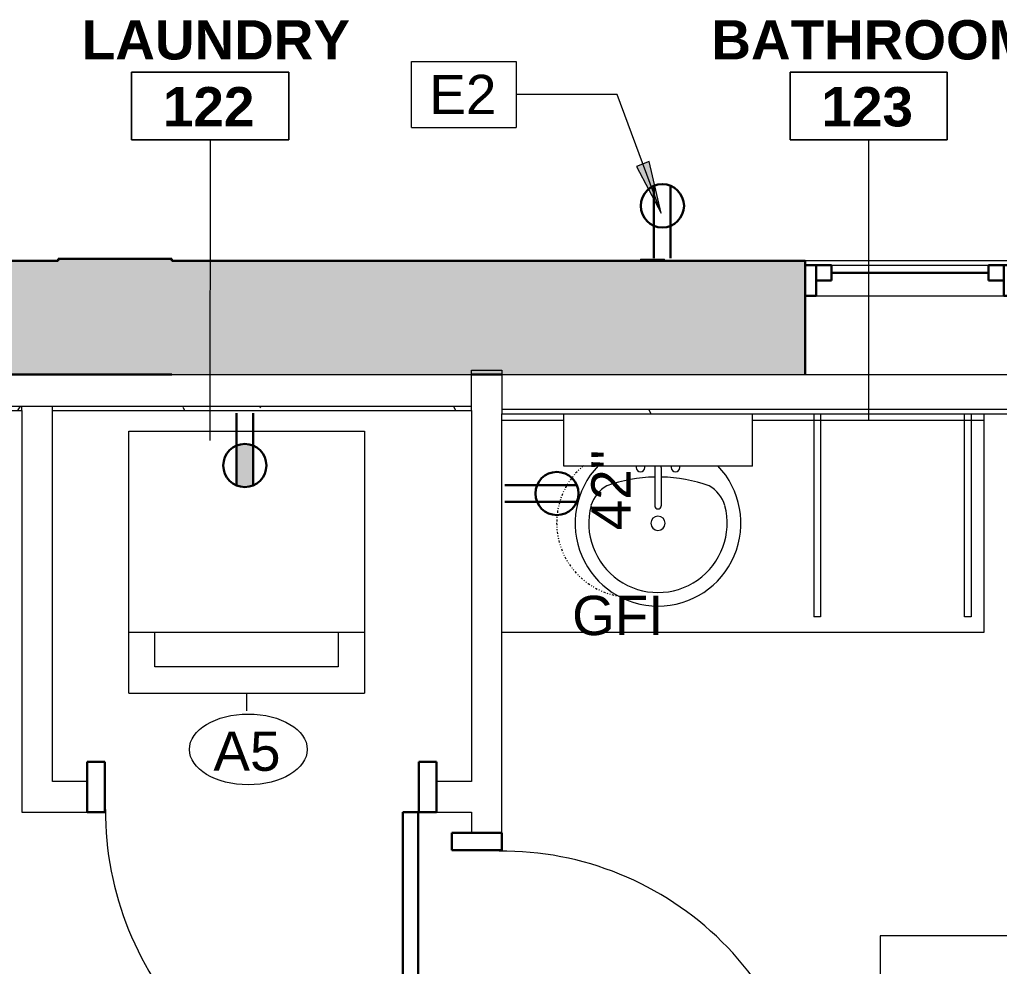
# Model space of a CAD drawing. Header units: inches. Extents: x -545 to 1062, y -2066 to -1239.
# Drawn here: x 513.9 to 626.2, y -1765.8 to -1657.3 of the extents above; entities that cross this region are included whole.
import ezdxf

# ---------------------------------------------------------------- set-up
doc = ezdxf.new("R2010")
doc.units = ezdxf.units.IN
doc.header["$MEASUREMENT"] = 0
doc.linetypes.add('Dash dot dot', pattern=[0.8125, 0.25, -0.1875, 0, -0.1875, 0, -0.1875])
for name, color, linetype, lineweight in [('A-ANNO-KEYN', 231, 'Continuous', 9), ('A-ANNO-NOTE', 131, 'Continuous', 40), ('A-AREA-IDEN', 2, 'Continuous', 9), ('A-DOOR', 31, 'Continuous', 18), ('A-DOOR-FRAM', 31, 'Continuous', 30), ('A-GLAZ', 151, 'Continuous', 18), ('A-WALL', 113, 'Continuous', 18), ('A-WALL-PATT', 111, 'Continuous', 18), ('E-ELEC-FIXT', 91, 'Continuous', 9), ('G-ANNO-TEXT', 231, 'Continuous', 9), ('I-WALL', 2, 'Continuous', 18), ('P-SANR-FIXT', 6, 'Continuous', 9), ('Q-CASE', 31, 'Continuous', 9), ('Q-SPCQ', 91, 'Continuous', 9), ('Q-SPCQ-IDEN', 132, 'Continuous', 9)]:
    doc.layers.add(name, color=color, linetype=linetype, lineweight=lineweight)
doc.styles.add('Arial', font='arial.ttf', dxfattribs={"height": 4.5})
doc.styles.add('Swis721 Lt BT', font='swissl.ttf', dxfattribs={"height": 4.5})
doc.styles.add('Swis721 Lt BT_B_1', font='', dxfattribs={"height": 4.5})
doc.styles.get('Swis721 Lt BT_B_1').set_extended_font_data('Swis721 Lt BT', bold=True)
pattern_1 = [(0, (0, 0), (15.36, 3.84), [0.634, -10.886, 0.634, -10.886, -61.44]), (0, (0, 0), (15.36, 3.84), [-23.04, 0.634, -22.406, 0.634, -10.886, -26.88]), (0, (0, 0), (15.36, 3.84), [-57.6, 0.634, -7.046, 0.634, -18.566]), (120, (5.76, 1.92), (-11.0055376, 11.38215), [0.634, -10.886, 0.634, -10.886, -61.44]), (120, (5.76, 1.92), (-11.0055376, 11.38215), [-23.04, 0.634, -22.406, 0.634, -10.886, -26.88]), (120, (5.76, 1.92), (-11.0055376, 11.38215), [-57.6, 0.634, -7.046, 0.634, -18.566]), (240, (7.68, 9.6), (-4.3544624, -15.22215), [0.634, -10.886, 0.634, -10.886, -61.44]), (240, (7.68, 9.6), (-4.3544624, -15.22215), [-23.04, 0.634, -22.406, 0.634, -10.886, -26.88]), (240, (7.68, 9.6), (-4.3544624, -15.22215), [-57.6, 0.634, -7.046, 0.634, -18.566])]

# ---------------------------------------------------------------- blocks, each defined once
blk = doc.blocks.new('Window-Double-Hung - 24_ x 5 1-5956687-1ST FLOOR - POWER _ SIGNAL')
at = {"layer": 'A-GLAZ', "color": 8, "lineweight": 30}
for p, q in [((-12, 6.5), (-12, -6.5)), ((-12, 6), (-9, 6)), ((-10.75, 6), (-10.75, 2.5)), ((-9, 6), (-9, 4.25)), ((9, 6), (12, 6)), ((9, 6), (9, 4.25)), ((10.75, 6), (10.75, 2.5)), ((12, -6.5), (12, 6.5)), ((-9, 5.125), (9, 5.125)), ((-10.75, 4.25), (-9, 4.25)), ((10.75, 4.25), (9, 4.25)), ((-12, 2.5), (-10.75, 2.5)), ((10.75, 2.5), (12, 2.5))]:
    blk.add_line(p, q, dxfattribs=at)
at = {"layer": 'A-GLAZ'}
for p, q in [((12, 6.5), (-12, 6.5)), ((-12, -6.5), (12, -6.5))]:
    blk.add_line(p, q, dxfattribs=at)
at = {"layer": 'A-GLAZ', "lineweight": 9}
for p, q in [((-9, 6), (9, 6)), ((-10.75, 2.5), (10.75, 2.5))]:
    blk.add_line(p, q, dxfattribs=at)
blk = doc.blocks.new('Single Flush - D1 3_ X 8_  - NOT FR-6102174-1ST FLOOR - POWER _ SIGNAL')
at = {"layer": 'A-DOOR', "lineweight": 30}
for p, q in [((16.15625, -1.75), (17.90625, -1.75)), ((16.15625, -37.5625), (16.15625, -1.75)), ((17.90625, -1.75), (17.90625, -37.5625)), ((17.90625, -37.5625), (16.15625, -37.5625))]:
    blk.add_line(p, q, dxfattribs=at)
at = {"layer": 'A-DOOR', "lineweight": 9}
blk.add_arc((17.90625, -1.75), 35.8125, 179.5, 270, dxfattribs=at)
at = {"layer": 'A-DOOR-FRAM'}
for p, q in [((-20, 4), (-20, -1.75)), ((-20, 4), (-18, 4)), ((-18, 4), (-18, -1.75)), ((18.000004, 4), (18.000004, -1.75)), ((18.000004, 4), (20.000004, 4)), ((20.000004, 4), (20.000004, -1.75)), ((-20, -1.75), (-18, -1.75)), ((18.000004, -1.75), (20.000004, -1.75))]:
    blk.add_line(p, q, dxfattribs=at)
blk = doc.blocks.new('Single Flush - D1 3_ X 8_  - NOT FR-6102448-1ST FLOOR - POWER _ SIGNAL')
at = {"layer": 'A-DOOR', "lineweight": 30}
for p, q in [((16.15625, 37.5625), (16.15625, 1.75)), ((17.90625, 37.5625), (16.15625, 37.5625)), ((17.90625, 1.75), (17.90625, 37.5625)), ((16.15625, 1.75), (17.90625, 1.75))]:
    blk.add_line(p, q, dxfattribs=at)
at = {"layer": 'A-DOOR', "lineweight": 9}
blk.add_arc((17.90625, 1.75), 35.8125, 90, 180.5, dxfattribs=at)
at = {"layer": 'A-DOOR-FRAM'}
for p, q in [((-20, -4), (-20, 1.75)), ((-20, 1.75), (-18, 1.75)), ((-18, -4), (-18, 1.75)), ((18.000004, -4), (18.000004, 1.75)), ((18.000004, 1.75), (20.000004, 1.75)), ((20.000004, -4), (20.000004, 1.75)), ((-20, -4), (-18, -4)), ((18.000004, -4), (20.000004, -4))]:
    blk.add_line(p, q, dxfattribs=at)
blk = doc.blocks.new('Vanity Counter Top w Round Sink Hole - 24_ Depth-5955313-1ST FLOOR - POWER _ SIGNAL')
at = {"layer": 'Q-CASE'}
for p, q in [((2.99, -25), (2.99, 0)), ((-52.26, -0.75), (-45.17, -0.75)), ((-23.54, -0.75), (2.99, -0.75)), ((-52.26, -25), (2.99, -25))]:
    blk.add_line(p, q, dxfattribs=at)
at = {"layer": 'Q-CASE', "linetype": 'Dash dot dot'}
for start, end in [(129.5633, 180), (180, 259.9718)]:
    blk.add_arc((-37.49, -12.5), 8.5, start, end, dxfattribs=at)
blk = doc.blocks.new('Sink Vanity-Round - 19_ x 19_-5200875-1ST FLOOR - POWER _ SIGNAL')
at = {"layer": 'P-SANR-FIXT'}
for p, q in [((3.43, 9.73), (3.43, 5.36)), ((4.18, 9.73), (4.18, 5.36))]:
    blk.add_line(p, q, dxfattribs=at)
for centre, radius, start, end in [((3.81, 3.35), 9.5, 136.2082, 270), ((1.81, 9.73), 0.5, 157.9798, 180), ((1.81, 9.73), 0.5, 180, 360), ((1.81, 9.73), 0.5, 360, 22.0202), ((3.81, 9.73), 0.375, 150.6397, 180), ((3.81, 3.35), 9.5, 270, 43.7918), ((3.81, 9.73), 0.375, 360, 29.3603), ((5.81, 9.73), 0.5, 157.9798, 180), ((5.81, 9.73), 0.5, 180, 360), ((5.81, 9.73), 0.5, 360, 22.0202), ((3.81, -9.17), 17.81, 91.2067, 109.2086), ((3.81, -9.17), 17.81, 70.7914, 88.7933), ((0.05, 4.11), 4.12, 120.7927, 162.1904), ((7.56, 4.11), 4.12, 17.8096, 59.2073), ((3.81, 3.35), 7.93, 165.3071, 14.6929), ((3.81, 5.36), 0.375, 180, 360), ((3.81, 3.35), 0.813, 360, 180), ((3.81, 3.35), 0.813, 180, 360)]:
    blk.add_arc(centre, radius, start, end, dxfattribs=at)
blk = doc.blocks.new('Washer_-_Dryer_317 - 27_ x 30_-5805415-1ST FLOOR - POWER _ SIGNAL')
at = {"layer": 'Q-SPCQ'}
for p, q in [((-13.5, -8), (-13.5, 15)), ((-13.5, 15), (13.5, 15)), ((13.5, 15), (13.5, -8)), ((-13.5, -15), (-13.5, -8)), ((-13.5, -8), (13.5, -8)), ((-10.5, -12), (-10.5, -8)), ((10.5, -8), (10.5, -12)), ((13.5, -8), (13.5, -15)), ((10.5, -12), (-10.5, -12)), ((-13.5, -15), (13.5, -15))]:
    blk.add_line(p, q, dxfattribs=at)
blk = doc.blocks.new('CW Drawers - UB 36_h x 24_d - 3 Drawers Top Specified-5924293-1ST FLOOR - POWER _ SIGNAL')
at = {"layer": 'Q-CASE'}
for p, q in [((2.78, 25.61), (3.53, 25.61)), ((2.78, 2.36), (2.78, 25.61)), ((3.53, 25.61), (3.53, 2.36)), ((20.03, 25.61), (20.78, 25.61)), ((20.03, 2.36), (20.03, 25.61)), ((20.78, 2.36), (20.78, 25.61))]:
    blk.add_line(p, q, dxfattribs=at)
blk = doc.blocks.new('Medicine Cabinet Mirror - Medicine Cabinet Mirror-5858093-1ST FLOOR - POWER _ SIGNAL')
at = {"layer": 'Q-SPCQ'}
for p, q in [((0, 0), (21.625, 0)), ((0, 0), (0, -6)), ((21.625, 0), (21.625, -6)), ((21.625, -6), (0, -6))]:
    blk.add_line(p, q, dxfattribs=at)
blk = doc.blocks.new('PS - Power Device _Wall Base_ - Duplex GFCI-V29-1ST FLOOR - POWER _ SIGNAL')
at = {"layer": 'E-ELEC-FIXT'}
for p, q in [((-529.36, -1797.31), (-529.36, -1794.56)), ((-529.17, -1794.56), (-529.36, -1794.56)), ((-529.36, -1797.31), (-529.17, -1797.31))]:
    blk.add_line(p, q, dxfattribs=at)
blk = doc.blocks.new('Room Tag - Room Name and Number-3379422-1ST FLOOR - POWER _ SIGNAL')
at = {"layer": 'A-AREA-IDEN'}
for p, q in [((-0.1881, -0.1636), (-0.1881, -0.0018)), ((-0.1881, -0.0018), (0.1869, -0.0018)), ((0.1869, -0.0018), (-0.1881, -0.0018)), ((-0.1881, -0.0018), (-0.1881, -0.1636)), ((0.1869, -0.0018), (0.1869, -0.1636)), ((0.1869, -0.1636), (0.1869, -0.0018)), ((0.1869, -0.1636), (-0.1881, -0.1636)), ((-0.1881, -0.1636), (0.1869, -0.1636))]:
    blk.add_line(p, q, dxfattribs=at)
blk = doc.blocks.new('Appliance_Specialty Equipment Tag - Standard-3515593-1ST FLOOR - POWER _ SIGNAL')
at = {"layer": 'Q-SPCQ-IDEN'}
blk.add_ellipse((-0.0499, 0.0037), major_axis=(-0.1406, 0), ratio=0.600473, dxfattribs=at)
blk = doc.blocks.new('Keynote Tag - Keynote Number - Boxed-135510-1ST FLOOR - POWER _ SIGNAL')
at = {"layer": 'A-ANNO-KEYN'}
for p, q in [((-0.125, -0.0792), (-0.125, 0.0781)), ((-0.125, 0.0781), (0.125, 0.0781)), ((0.125, 0.0781), (0.125, -0.0792)), ((-0.125, -0.0792), (0.125, -0.0792))]:
    blk.add_line(p, q, dxfattribs=at)

msp = doc.modelspace()

# ---------------------------------------------------------------- hatches: boundary and pattern name
at = {"layer": 'A-ANNO-KEYN'}
msp.add_hatch(color=256, dxfattribs=at).paths.add_polyline_path([(587.43, -1679.49), (586.08, -1673.59), (584.6, -1674.14)], flags=0)
at = {"layer": 'A-ANNO-NOTE', "lineweight": 9}
for points in [[(538.79, -1710.66), (539.96, -1705.94), (539.89, -1705.93)], [(538.79, -1710.66), (539.89, -1705.93), (539.82, -1705.93)], [(538.79, -1710.66), (539.82, -1705.93), (539.75, -1705.93)], [(538.79, -1710.66), (539.68, -1705.93), (539.61, -1705.93)], [(538.79, -1710.66), (539.61, -1705.93), (539.54, -1705.94)], [(538.79, -1710.66), (539.75, -1705.93), (539.68, -1705.93)], [(538.79, -1710.66), (540.03, -1705.94), (539.96, -1705.94)], [(538.79, -1710.66), (540.1, -1705.95), (540.03, -1705.94)], [(538.79, -1710.66), (539.47, -1705.94), (539.4, -1705.95)], [(538.79, -1710.66), (539.54, -1705.94), (539.47, -1705.94)], [(538.79, -1710.66), (540.17, -1705.96), (540.1, -1705.95)], [(538.79, -1710.66), (539.4, -1705.95), (539.33, -1705.96)], [(538.79, -1710.66), (540.24, -1705.98), (540.17, -1705.96)], [(538.79, -1710.66), (539.33, -1705.96), (539.26, -1705.98)], [(538.79, -1710.66), (540.31, -1705.99), (540.24, -1705.98)], [(538.79, -1710.66), (539.26, -1705.98), (539.19, -1705.99)], [(538.79, -1710.66), (540.38, -1706.01), (540.31, -1705.99)], [(538.79, -1710.66), (539.19, -1705.99), (539.13, -1706.01)], [(538.79, -1710.66), (540.45, -1706.03), (540.38, -1706.01)], [(538.79, -1710.66), (539.13, -1706.01), (539.06, -1706.03)], [(538.79, -1710.66), (540.51, -1706.05), (540.45, -1706.03)], [(538.79, -1710.66), (539.06, -1706.03), (538.99, -1706.05)], [(538.79, -1710.66), (540.58, -1706.07), (540.51, -1706.05)], [(538.79, -1710.66), (538.99, -1706.05), (538.92, -1706.07)], [(538.79, -1710.66), (540.64, -1706.09), (540.58, -1706.07)], [(538.79, -1710.66), (538.92, -1706.07), (538.86, -1706.09)], [(538.79, -1710.66), (540.71, -1706.12), (540.64, -1706.09)], [(538.79, -1710.66), (538.86, -1706.09), (538.79, -1706.12)], [(540.71, -1710.66), (540.71, -1706.12), (538.79, -1710.66)], [(538.86, -1710.68), (540.71, -1710.66), (538.79, -1710.66)], [(540.58, -1710.72), (540.71, -1710.66), (538.86, -1710.68)], [(540.24, -1710.82), (540.58, -1710.72), (538.86, -1710.68)], [(539.68, -1710.87), (538.86, -1710.68), (539.26, -1710.82)], [(539.68, -1710.87), (540.24, -1710.82), (538.86, -1710.68)], [(539.68, -1710.87), (539.96, -1710.87), (540.24, -1710.82)]]:
    msp.add_hatch(color=256, dxfattribs=at).paths.add_polyline_path(points, flags=0)
at = {"layer": 'A-WALL-PATT', "lineweight": 9}
msp.add_hatch(color=7, dxfattribs=at).paths.add_polyline_path([(518.38, -1697.97), (531.38, -1697.97), (531.38, -1684.72), (518.38, -1684.72), (518.38, -1696.07)], flags=0)
h = msp.add_hatch(color=7, dxfattribs=at)
h.paths.add_polyline_path([(503.82, -1697.97), (518.38, -1697.97), (518.38, -1684.97), (503.82, -1684.97), (503.82, -1697.47)], flags=0)
h.paths.add_polyline_path([(468.18, -1697.97), (469.82, -1697.97), (469.82, -1684.97), (339.7, -1684.97), (339.7, -1697.97), (460.88, -1697.97)], flags=0)
h = msp.add_hatch(color=7, dxfattribs=at)
h.paths.add_polyline_path([(745.31, -1697.97), (778.27, -1697.97), (778.27, -1684.97), (745.31, -1684.97), (745.31, -1696.07)], flags=0)
h.paths.add_polyline_path([(687.12, -1697.97), (721.31, -1697.97), (721.31, -1684.97), (627.94, -1684.97), (627.94, -1697.97), (684.44, -1697.97)], flags=0)
h.paths.add_polyline_path([(603.94, -1697.97), (603.94, -1684.97), (531.38, -1684.97), (531.38, -1697.97), (599.55, -1697.97)], flags=0)
h = msp.add_hatch(dxfattribs=at)
h.set_pattern_fill('FP_1', color=256, style=0, pattern_type=2)
h.set_pattern_definition(pattern_1)
h.paths.add_polyline_path([(541.16, -1702.09), (565.7, -1702.09), (565.7, -1701.59), (517.7, -1701.59), (517.7, -1702.09)], flags=0)
h.paths.add_polyline_path([(395.2, -1702.09), (441.38, -1702.09), (441.38, -1701.59), (433.83, -1701.59), (433.83, -1701.84), (434.46, -1701.84), (434.46, -1702.03), (431.71, -1702.03), (431.71, -1701.84), (432.33, -1701.84), (432.33, -1701.59), (391.32, -1701.59), (391.32, -1702.09)], flags=0)
h.paths.add_polyline_path([(514.2, -1702.09), (514.2, -1701.59), (442.88, -1701.59), (442.88, -1702.09), (511.97, -1702.09)], flags=0)
h = msp.add_hatch(dxfattribs=at)
h.set_pattern_fill('FP_1', color=256, style=0, pattern_type=2)
h.set_pattern_definition(pattern_1)
h.paths.add_polyline_path([(684.44, -1702.47), (684.44, -1701.97), (569.2, -1701.97), (569.2, -1702.47), (657.93, -1702.47)], flags=0)

# ---------------------------------------------------------------- linework, layer by layer
at = {"layer": 'A-ANNO-KEYN'}
for p, q in [((582.4, -1665.91), (570.83, -1665.91)), ((587.43, -1679.49), (582.4, -1665.91)), ((586.08, -1673.59), (584.6, -1674.14)), ((584.6, -1674.14), (587.43, -1679.49)), ((587.43, -1679.49), (586.08, -1673.59))]:
    msp.add_line(p, q, dxfattribs=at)
at = {"layer": 'A-ANNO-NOTE', "lineweight": 30}
for p, q in [((586.62, -1684.64), (586.62, -1676.38)), ((586.62, -1684.64), (586.62, -1676.38)), ((588.53, -1684.64), (588.53, -1676.38)), ((538.79, -1702.42), (538.79, -1710.68)), ((540.71, -1702.42), (540.71, -1710.68)), ((540.71, -1702.42), (540.71, -1710.68)), ((569.52, -1710.64), (577.79, -1710.64)), ((569.52, -1710.64), (577.79, -1710.64)), ((569.52, -1712.56), (577.79, -1712.56))]:
    msp.add_line(p, q, dxfattribs=at)
at = {"layer": 'A-ANNO-NOTE', "lineweight": 9}
for p, q in [((538.79, -1706.12), (538.79, -1710.66)), ((540.71, -1710.66), (540.71, -1706.12))]:
    msp.add_line(p, q, dxfattribs=at)
at = {"layer": 'A-ANNO-NOTE', "lineweight": 30}
for centre, radius in [((587.58, -1678.66), 2.48), ((539.75, -1708.4), 2.47), ((575.5, -1711.6), 2.47)]:
    msp.add_circle(centre, radius, dxfattribs=at)
at = {"layer": 'A-ANNO-NOTE', "lineweight": 9}
for centre, radius, start, end in [((539.75, -1708.4), 2.47, 67.2244, 112.7756), ((539.76, -1708.62), 2.25, 244.5156, 294.9234)]:
    msp.add_arc(centre, radius, start, end, dxfattribs=at)
at = {"layer": 'A-AREA-IDEN'}
for p, q in [((535.78, -1705.54), (535.82, -1671.11)), ((611.25, -1703.17), (611.25, -1671.11))]:
    msp.add_line(p, q, dxfattribs=at)
at = {"layer": 'A-WALL', "color": 8, "lineweight": 30}
for p, q in [((518.38, -1684.72), (518.38, -1684.97)), ((531.38, -1684.72), (518.38, -1684.72)), ((531.38, -1684.97), (531.38, -1684.72)), ((518.38, -1684.97), (503.82, -1684.97)), ((603.94, -1684.97), (531.38, -1684.97)), ((503.82, -1697.97), (531.38, -1697.97)), ((565.7, -1697.97), (569.2, -1697.97))]:
    msp.add_line(p, q, dxfattribs=at)
at = {"layer": 'A-WALL', "color": 55}
for p, q in [((531.38, -1697.97), (565.7, -1697.97)), ((569.2, -1697.97), (603.94, -1697.97))]:
    msp.add_line(p, q, dxfattribs=at)
at = {"layer": 'A-WALL'}
for p, q in [((565.7, -1702.09), (565.7, -1697.47)), ((569.2, -1697.47), (569.2, -1702.47)), ((442.88, -1701.59), (565.7, -1701.59)), ((514.2, -1702.09), (514.2, -1701.59)), ((517.7, -1702.09), (517.7, -1701.59)), ((684.44, -1701.97), (569.2, -1701.97))]:
    msp.add_line(p, q, dxfattribs=at)
at = {"layer": 'I-WALL', "lineweight": 9}
msp.add_line((565.7, -1697.47), (569.2, -1697.47), dxfattribs=at)
at = {"layer": 'I-WALL'}
for p, q in [((443.51, -1702.09), (514.2, -1702.09)), ((514.2, -1702.09), (514.2, -1748.09)), ((517.7, -1744.59), (517.7, -1702.09)), ((517.7, -1702.09), (565.7, -1702.09)), ((565.7, -1702.09), (565.7, -1744.59)), ((569.2, -1750.46), (569.2, -1702.47)), ((569.2, -1702.47), (576.29, -1702.47)), ((597.92, -1702.47), (684.44, -1702.47)), ((521.7, -1744.59), (517.7, -1744.59)), ((521.7, -1748.09), (521.7, -1744.59)), ((565.7, -1744.59), (561.7, -1744.59)), ((561.7, -1744.59), (561.7, -1748.09)), ((514.2, -1748.09), (521.7, -1748.09)), ((561.7, -1748.09), (565.7, -1748.09)), ((565.7, -1748.09), (565.7, -1750.46)), ((565.7, -1750.46), (569.2, -1750.46)), ((684.44, -1762.26), (612.54, -1762.26)), ((612.54, -1762.26), (612.54, -1795.96))]:
    msp.add_line(p, q, dxfattribs=at)
at = {"layer": 'Q-SPCQ-IDEN'}
msp.add_line((539.95, -1734.47), (539.95, -1736.5), dxfattribs=at)

# ---------------------------------------------------------------- block references
at = {"layer": 'A-ANNO-KEYN', "xscale": 47.99999999999997, "yscale": 47.99999999999997, "zscale": 47.99999999999997}
msp.add_blockref('Keynote Tag - Keynote Number - Boxed-135510-1ST FLOOR - POWER _ SIGNAL', (564.83, -1665.88), dxfattribs=at)
at = {"layer": 'A-AREA-IDEN', "xscale": 47.99999999999997, "yscale": 47.99999999999997, "zscale": 47.99999999999997}
for p in [(535.81, -1663.26), (611.25, -1663.26)]:
    msp.add_blockref('Room Tag - Room Name and Number-3379422-1ST FLOOR - POWER _ SIGNAL', p, dxfattribs=at)
at = {"layer": 'A-DOOR'}
msp.add_blockref('Single Flush - D1 3_ X 8_  - NOT FR-6102174-1ST FLOOR - POWER _ SIGNAL', (541.7, -1746.34), dxfattribs=at)
at = {"layer": 'A-DOOR', "rotation": 269.9999999999999}
msp.add_blockref('Single Flush - D1 3_ X 8_  - NOT FR-6102448-1ST FLOOR - POWER _ SIGNAL', (567.45, -1770.46), dxfattribs=at)
at = {"layer": 'A-GLAZ'}
msp.add_blockref('Window-Double-Hung - 24_ x 5 1-5956687-1ST FLOOR - POWER _ SIGNAL', (615.94, -1691.47), dxfattribs=at)
at = {"layer": 'E-ELEC-FIXT', "rotation": 269.9999999999999}
msp.add_blockref('PS - Power Device _Wall Base_ - Duplex GFCI-V29-1ST FLOOR - POWER _ SIGNAL', (2382.38, -2214.14), dxfattribs=at)
at = {"layer": 'P-SANR-FIXT'}
msp.add_blockref('Sink Vanity-Round - 19_ x 19_-5200875-1ST FLOOR - POWER _ SIGNAL', (583.27, -1718.36), dxfattribs=at)
at = {"layer": 'Q-CASE'}
msp.add_blockref('Vanity Counter Top w Round Sink Hole - 24_ Depth-5955313-1ST FLOOR - POWER _ SIGNAL', (621.46, -1702.47), dxfattribs=at)
at = {"layer": 'Q-CASE', "rotation": 180}
msp.add_blockref('CW Drawers - UB 36_h x 24_d - 3 Drawers Top Specified-5924293-1ST FLOOR - POWER _ SIGNAL', (625.73, -1700.11), dxfattribs=at)
at = {"layer": 'Q-SPCQ', "rotation": 180}
msp.add_blockref('Medicine Cabinet Mirror - Medicine Cabinet Mirror-5858093-1ST FLOOR - POWER _ SIGNAL', (597.92, -1708.47), dxfattribs=at)
at = {"layer": 'Q-SPCQ'}
msp.add_blockref('Washer_-_Dryer_317 - 27_ x 30_-5805415-1ST FLOOR - POWER _ SIGNAL', (539.95, -1719.47), dxfattribs=at)
at = {"layer": 'Q-SPCQ-IDEN', "xscale": 47.99999999999997, "yscale": 47.99999999999997, "zscale": 47.99999999999997}
msp.add_blockref('Appliance_Specialty Equipment Tag - Standard-3515593-1ST FLOOR - POWER _ SIGNAL', (542.54, -1741.09), dxfattribs=at)

# ---------------------------------------------------------------- texts
at = {"layer": 'A-ANNO-KEYN', "insert": (560.88, -1663.66), "char_height": 4.5, "width": 9.393, "attachment_point": 1, "style": 'Arial'}
msp.add_mtext('E2', dxfattribs=at)
at = {"layer": 'A-ANNO-NOTE', "lineweight": 9, "insert": (579.44, -1715.83), "char_height": 4.5, "width": 10.302, "attachment_point": 1, "rotation": 90, "style": 'Swis721 Lt BT'}
msp.add_mtext('42"', dxfattribs=at)
at = {"layer": 'A-AREA-IDEN', "char_height": 4.5, "attachment_point": 1, "style": 'Swis721 Lt BT_B_1'}
for s, insert, width in [('LAUNDRY', (521.07, -1657.4), 35.6025), ('BATHROOM', (593.19, -1657.4), 43.632), ('122', (530.36, -1665.06), 12.726), ('123', (605.8, -1665.06), 12.726)]:
    msp.add_mtext(s, dxfattribs=dict(at, insert=insert, width=width))
at = {"layer": 'G-ANNO-TEXT', "color": 7, "insert": (577.24, -1723.32), "char_height": 4.5, "width": 11.9685, "attachment_point": 1, "style": 'Swis721 Lt BT'}
msp.add_mtext('GFI', dxfattribs=at)
at = {"layer": 'Q-SPCQ-IDEN', "insert": (536.15, -1738.86), "char_height": 4.5, "width": 9.393, "attachment_point": 1, "style": 'Arial'}
msp.add_mtext('A5', dxfattribs=at)

doc.saveas('drawing.dxf')
